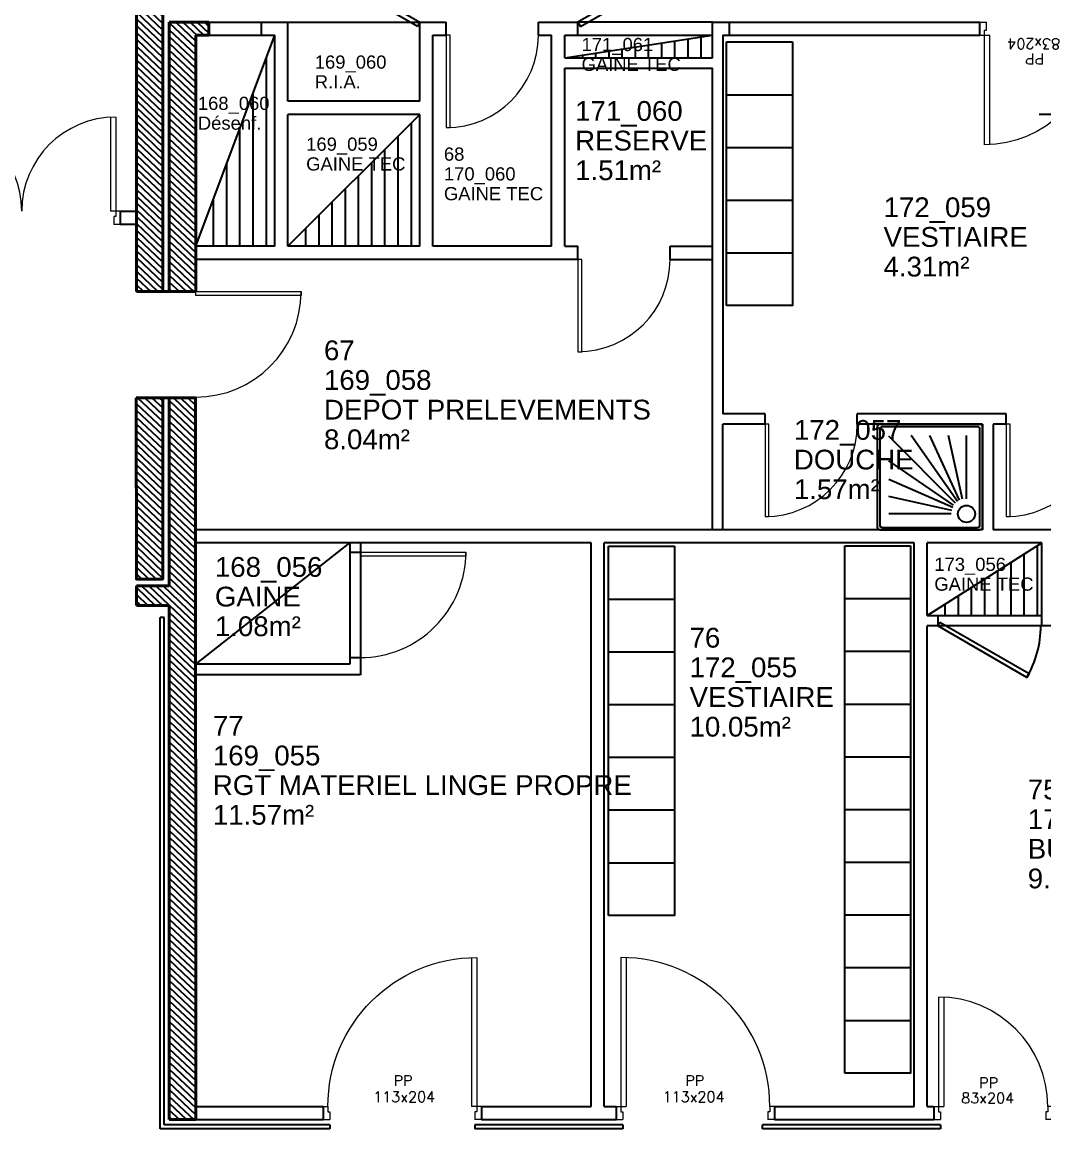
# Model space of a CAD drawing. Header units: metres. Extents: x -8 to 211, y -5 to 116.
# Drawn here: x 166.08 to 173.83, y 52.25 to 60.65 of the extents above; entities that cross this region are included whole.
import ezdxf
from ezdxf.enums import TextEntityAlignment as Align

# ---------------------------------------------------------------- set-up
doc = ezdxf.new("R2010")
doc.units = ezdxf.units.M
doc.header["$LTSCALE"] = 0.6
doc.header["$MEASUREMENT"] = 0
doc.linetypes.add('CACHÉ', pattern=[0.25, 0.125, -0.125])
doc.linetypes.add('CONTINU', pattern=[0])
doc.layers.get('0').update_dxf_attribs({"linetype": 'CONTINUOUS'})
for name, color, linetype in [('001axes', 1, 'CONTINUOUS'), ('006 sanitaire', 5, 'CONTINUOUS'), ('009 main courante', 181, 'CONTINUOUS'), ('A_AGENC', 204, 'CONTINUOUS'), ('A_EQMP', 142, 'CONTINUOUS'), ('A_Etiqu_Gaine', 8, 'CONTINUOUS'), ('A_Etiqu_Gaine_ancien', 8, 'CONTINUOUS'), ('A_Etiqu_Gaine_code', 8, 'CONTINUOUS'), ('A_Etiqu_Local', 8, 'CONTINUOUS'), ('A_Etiqu_Local_ancien', 8, 'CONTINUOUS'), ('A_HACH_STRUC', 7, 'CONTINUOUS'), ('A_MUR_CLOIS', 8, 'CONTINU')]:
    doc.layers.add(name, color=color, linetype=linetype)
doc.layers.add('A_MURS_STRU', color=7, linetype='CONTINU', lineweight=40)
doc.layers.add('A_PORTE', color=8, linetype='CONTINU', lineweight=0)
doc.styles.add('Attribut', font='arial.ttf')
doc.styles.add('ROMANS8', font='romans8', dxfattribs={"height": 10})

# ---------------------------------------------------------------- blocks, each defined once
blk = doc.blocks.new('A_Etiqu_Local')
at = {"style": 'Attribut', "flags": 1}
for tag, p in [('CODE_HOPITAL', (-0.4463, 1.632)), ('CODE_SITE', (-0.4463, 1.407)), ('CODE_BATIMENT', (-0.4463, 1.182)), ('CODE_SECTEUR', (-0.4463, 0.957)), ('CODE_ETAGE', (-0.4463, 0.732)), ('NOM_NORMALISE', (-0.4463, -0.843)), ('SECTEUR_ACTIVITE', (-0.4463, -1.068)), ('SOUS_SECTEUR_ACTIVITE', (-0.4463, -1.293)), ('VOLUME', (-0.4463, -1.518)), ('SERVICE', (-0.4463, -1.743)), ('CODE_UG', (-0.4463, -1.968)), ('CODE_UA', (-0.4463, -2.193)), ('CODE_POLE', (-0.4463, -2.418)), ('OCCUPANT_EXTERNE', (-0.4463, -2.643)), ('DISPONIBILITE', (-0.4463, -2.868)), ('ACCES_HANDICAPES', (-0.4463, -3.093)), ('NATURE_SOL', (-0.4463, -3.318)), ('RISQUE_LABORATOIRE', (-0.4463, -3.543)), ('AMIANTE', (-0.4463, -3.768))]:
    blk.add_attdef(tag, p, '', height=0.15, dxfattribs=at)
at = {"layer": 'A_Etiqu_Local', "style": 'Attribut'}
for tag, p in [('CODE_PIECE', (-0.4463, 0.282)), ('NOM_USAGE', (-0.4463, 0.057)), ('SURFACE', (-0.4463, -0.168))]:
    blk.add_attdef(tag, p, '', height=0.15, dxfattribs=at)
at = {"layer": 'A_Etiqu_Local_ancien', "style": 'Attribut'}
blk.add_attdef('CODE_PIECE_ANCIEN', (-0.4463, 0.507), '', height=0.15, dxfattribs=at)
blk = doc.blocks.new('A_Etiqu_Gaine')
at = {"style": 'Attribut', "flags": 1}
for tag, p in [('CODE_HOPITAL', (-0.4323, 0.8651)), ('CODE_SITE', (-0.4323, 0.7151)), ('CODE_BATIMENT', (-0.4323, 0.5651)), ('CODE_SECTEUR', (-0.4323, 0.4151)), ('CODE_ETAGE', (-0.4323, 0.2651)), ('NOM_NORMALISE', (-0.4323, -0.3349)), ('SECTEUR_ACTIVITE', (-0.4323, -0.4849)), ('SOUS_SECTEUR_ACTIVITE', (-0.4323, -0.6349)), ('SURFACE', (-0.4323, -0.7849)), ('CODE_UG', (-0.4323, -0.9349)), ('CODE_POLE', (-0.4323, -1.0849)), ('AMIANTE', (-0.4323, -1.2349))]:
    blk.add_attdef(tag, p, '', height=0.1, dxfattribs=at)
at = {"layer": 'A_Etiqu_Gaine', "style": 'Attribut'}
blk.add_attdef('NOM_USAGE', (-0.4323, -0.1849), '', height=0.1, dxfattribs=at)
at = {"layer": 'A_Etiqu_Gaine_ancien', "style": 'Attribut'}
blk.add_attdef('CODE_PIECE_ANCIEN', (-0.4323, 0.1151), '', height=0.1, dxfattribs=at)
at = {"layer": 'A_Etiqu_Gaine_code', "style": 'Attribut'}
blk.add_attdef('CODE_PIECE', (-0.4323, -0.0349), '', height=0.1, dxfattribs=at)
blk = doc.blocks.new('P140-bt10')
for p, q in [((0.035, 0.815), (0.035, 0.1)), ((0.075, 0.8139), (0.075, 0.1)), ((1.425, 0.8139), (1.425, 0.1)), ((1.465, 0.815), (1.465, 0.1)), ((0, 0.1), (0, 0)), ((0, 0.1), (0.035, 0.1)), ((0.035, 0.1), (0.075, 0.1)), ((0.035, 0.1), (0.035, 0.06)), ((1.465, 0.1), (1.425, 0.1)), ((1.465, 0.1), (1.465, 0.06)), ((1.5, 0.1), (1.465, 0.1)), ((1.5, 0.1), (1.5, 0)), ((0, 0), (0.05, 0)), ((0.035, 0.06), (0.05, 0.06)), ((0.05, 0.06), (0.05, 0)), ((1.465, 0.06), (1.45, 0.06)), ((1.45, 0.06), (1.45, 0)), ((1.5, 0), (1.45, 0)), ((1.5, 0), (1.5, 0))]:
    blk.add_line(p, q)
for centre, start, end in [((0.035, 0.1), 0, 90), ((1.465, 0.1), 90, 180)]:
    blk.add_arc(centre, 0.715, start, end)
at = {"style": 'ROMANS8'}
for tag, p in [('DEF', (0.372, 0.2395)), ('DIM', (0.3671, 0.1221))]:
    blk.add_attdef(tag, text='', height=0.08, dxfattribs=at).set_placement(p, align=Align.CENTER)
blk = doc.blocks.new('BATI-10')
for p, q in [((0, 0.1), (0, 0)), ((0, 0.1), (0.035, 0.1)), ((0.035, 0.1), (0.035, 0.06)), ((0, 0), (0.05, 0)), ((0.035, 0.06), (0.05, 0.06)), ((0.05, 0.06), (0.05, 0))]:
    blk.add_line(p, q)
blk = doc.blocks.new('P110-bt10')
for p, q in [((0.035, 1.23), (0.035, 0.1)), ((0.075, 1.2293), (0.075, 0.1)), ((0.035, 0.1), (0.075, 0.1))]:
    blk.add_line(p, q)
blk.add_arc((0.035, 0.1), 1.13, 0, 90)
blk.add_blockref('BATI-10', (0, 0))
at = {"xscale": -1}
blk.add_blockref('BATI-10', (1.2, 0), dxfattribs=at)
at = {"style": 'ROMANS8'}
for tag, p in [('DEF', (0.5949, 0.2559)), ('DIM', (0.5864, 0.1335))]:
    blk.add_attdef(tag, text='', height=0.08, dxfattribs=at).set_placement(p, align=Align.CENTER)
blk = doc.blocks.new('P80-bt10')
for p, q in [((0.035, 0.93), (0.035, 0.1)), ((0.075, 0.929), (0.075, 0.1)), ((0, 0.1), (0, 0)), ((0, 0.1), (0.035, 0.1)), ((0.035, 0.1), (0.075, 0.1)), ((0.035, 0.1), (0.035, 0.06)), ((0.865, 0.1), (0.865, 0.06)), ((0.9, 0.1), (0.865, 0.1)), ((0.9, 0.1), (0.9, 0)), ((0, 0), (0.05, 0)), ((0.035, 0.06), (0.05, 0.06)), ((0.05, 0.06), (0.05, 0)), ((0.865, 0.06), (0.85, 0.06)), ((0.85, 0.06), (0.85, 0)), ((0.9, 0), (0.85, 0))]:
    blk.add_line(p, q)
blk.add_arc((0.035, 0.1), 0.83, 0, 90)
at = {"style": 'ROMANS8'}
for tag, p in [('DEF', (0.4163, 0.239)), ('DIM', (0.4087, 0.1245))]:
    blk.add_attdef(tag, text='', height=0.08, dxfattribs=at).set_placement(p, align=Align.CENTER)

msp = doc.modelspace()

# ---------------------------------------------------------------- hatches: boundary and pattern name
at = {"layer": 'A_HACH_STRUC', "linetype": 'Continuous'}
h = msp.add_hatch(dxfattribs=at)
h.set_pattern_fill('ANSI31', color=8, scale=0.3, angle=-88.5553, style=0)
h.set_pattern_definition([(316.4447, (166.949854, 58.601555), (0.02583954, 0.0271766), [])])
h.paths.add_polyline_path([(167.1499, 60.7211), (166.9499, 60.7211), (166.9499, 58.6016), (167.1499, 58.6016)])
h.paths.add_polyline_path([(167.3999, 60.5461), (167.4999, 60.5461), (167.4999, 60.6461), (167.1999, 60.6461), (167.1999, 58.6016), (167.3999, 58.6016), (167.3999, 58.8461)])
h = msp.add_hatch(dxfattribs=at)
h.set_pattern_fill('ANSI31', color=8, scale=0.3, angle=-88.5553, style=0)
h.set_pattern_definition([(316.4447, (166.949616, 52.321), (0.02583954, 0.0271766), [])])
h.paths.add_polyline_path([(167.1496, 57.797), (166.9496, 57.797), (166.9499, 56.4212), (167.1499, 56.4212)])
h.paths.add_polyline_path([(167.3996, 57.797), (167.1996, 57.797), (167.1999, 56.3712), (166.9499, 56.3712), (166.9499, 56.2212), (167.1999, 56.2212), (167.1999, 52.721), (167.1999, 52.321), (167.3999, 52.321)])

# ---------------------------------------------------------------- linework, layer by layer
at = {"layer": '001axes', "color": 8, "linetype": 'CACHÉ'}
msp.add_line((175.2999, 59.946), (173.6998, 59.946), dxfattribs=at)
at = {"layer": '006 sanitaire', "color": 8, "linetype": 'Continuous'}
for p, q in [((172.5872, 57.596), (173.3497, 57.596)), ((172.5701, 57.578), (172.5701, 56.8164)), ((172.5702, 57.578), (172.5702, 57.5759)), ((172.5896, 57.5561), (172.5896, 56.8331)), ((173.3301, 57.5765), (172.6096, 57.5765)), ((173.1795, 57.011), (172.8285, 57.5106)), ((173.1941, 57.0203), (172.9699, 57.5106)), ((173.2185, 57.028), (173.1113, 57.5106)), ((173.2478, 57.0305), (173.2478, 57.5106)), ((173.3501, 56.8331), (173.3501, 57.5561)), ((173.3696, 56.8161), (173.3696, 57.5756)), ((173.1649, 56.9963), (172.6579, 57.5058)), ((173.1503, 56.9817), (172.6579, 57.3181)), ((173.1503, 56.9813), (172.6579, 57.3177)), ((173.1454, 56.9646), (172.6579, 57.1767)), ((173.1454, 56.9643), (172.6579, 57.1763)), ((173.1356, 56.9427), (172.6579, 57.0475)), ((173.1356, 56.9423), (172.6579, 57.0471)), ((173.1308, 56.9159), (172.6579, 56.9159)), ((172.5901, 56.7961), (173.3496, 56.7961)), ((172.6096, 56.8131), (173.3301, 56.8131))]:
    msp.add_line(p, q, dxfattribs=at)
msp.add_circle((173.2478, 56.9155), 0.0647, dxfattribs=at)
for centre, radius, start, end in [((172.5885, 57.5777), 0.0183, 84.6417, 178.9839), ((172.5885, 57.5773), 0.0183, 84.6417, 178.9839), ((173.3496, 57.576), 0.02, 359.92179, 89.9218), ((172.6096, 57.5565), 0.02, 90.00139, 180.00148), ((173.3301, 57.5565), 0.02, 359.99996, 90.00004), ((172.5901, 56.8164), 0.02, 179.99996, 270.00004), ((172.6096, 56.8335), 0.02, 179.99996, 270.00004), ((172.6096, 56.8331), 0.02, 179.99996, 270.00004), ((173.3301, 56.8335), 0.02, 269.99709, 359.99718), ((173.3301, 56.8331), 0.02, 269.99709, 359.99718), ((173.3496, 56.8164), 0.02, 269.99709, 359.99718)]:
    msp.add_arc(centre, radius, start, end, dxfattribs=at)
at = {"layer": '009 main courante', "color": 8, "linetype": 'Continuous'}
for p, q in [((167.1299, 52.251), (167.1299, 56.1312)), ((167.1599, 56.1312), (167.1299, 56.1312)), ((167.1599, 52.281), (167.1599, 56.1312)), ((168.4181, 52.251), (167.1299, 52.251)), ((168.4181, 52.281), (167.1599, 52.281)), ((168.4181, 52.281), (168.4181, 52.251)), ((169.5181, 52.281), (169.5181, 52.251)), ((170.641, 52.281), (169.5181, 52.281)), ((170.641, 52.251), (169.5181, 52.251)), ((170.641, 52.281), (170.641, 52.251)), ((171.6998, 52.251), (171.6998, 52.281)), ((173.0498, 52.281), (171.6998, 52.281)), ((173.0498, 52.251), (171.6998, 52.251)), ((173.0498, 52.281), (173.0498, 52.251))]:
    msp.add_line(p, q, dxfattribs=at)
at = {"layer": 'A_AGENC', "color": 8, "linetype": 'Continuous'}
for p, q in [((168.1, 60.6461), (169.1, 60.6461)), ((171.3198, 60.6461), (170.2998, 60.6461)), ((170.2998, 60.5461), (171.3198, 60.5461)), ((173.82, 56.0661), (173.0298, 56.0661))]:
    msp.add_line(p, q, dxfattribs=at)
for points in [[(169.0816, 60.6142), (168.2134, 61.1154), (168.2322, 61.148), (169.1003, 60.6467)], [(170.319, 60.6128), (171.2056, 61.1247), (171.1864, 61.158), (170.2998, 60.6461)], [(173.0465, 56.0951), (173.7231, 55.7044), (173.7064, 55.6754), (173.0298, 56.0661)]]:
    msp.add_lwpolyline(points, close=True, dxfattribs=at)
msp.add_arc((173.0298, 56.0661), 0.7813, 330.00002, 0.00001, dxfattribs=at)
at = {"layer": 'A_EQMP', "color": 8, "linetype": 'Continuous'}
for p, q in [((171.4275, 58.4958), (171.4275, 60.4958)), ((170.5321, 53.8699), (170.5321, 56.6699)), ((172.324, 52.6738), (172.324, 56.6738))]:
    msp.add_line(p, q, dxfattribs=at)
for points in [[(171.9275, 60.4958), (171.9275, 58.4958), (171.4275, 58.4958)], [(171.4275, 60.4958), (171.9275, 60.4958)], [(171.4275, 60.0958), (171.9275, 60.0958)], [(171.4275, 59.6958), (171.9275, 59.6958)], [(171.4275, 59.2958), (171.9275, 59.2958)], [(171.4275, 58.8958), (171.9275, 58.8958)], [(170.5321, 56.6699), (171.0321, 56.6699)], [(171.0321, 56.6699), (171.0321, 53.8699), (170.5321, 53.8699)], [(172.324, 56.6738), (172.824, 56.6738)], [(172.824, 56.6738), (172.824, 52.6738), (172.324, 52.6738)], [(170.5321, 56.2699), (171.0321, 56.2699)], [(172.324, 56.2738), (172.824, 56.2738)], [(170.5321, 55.8699), (171.0321, 55.8699)], [(172.324, 55.8738), (172.824, 55.8738)], [(170.5321, 55.4699), (171.0321, 55.4699)], [(172.324, 55.4738), (172.824, 55.4738)], [(172.324, 55.0738), (172.824, 55.0738)], [(170.5321, 55.0699), (171.0321, 55.0699)], [(170.5321, 54.6699), (171.0321, 54.6699)], [(172.324, 54.6738), (172.824, 54.6738)], [(170.5321, 54.2699), (171.0321, 54.2699)], [(172.324, 54.2738), (172.824, 54.2738)], [(172.324, 53.8738), (172.824, 53.8738)], [(172.324, 53.4738), (172.824, 53.4738)], [(172.324, 53.0738), (172.824, 53.0738)]]:
    msp.add_lwpolyline(points, dxfattribs=at)
at = {"layer": 'A_MUR_CLOIS', "color": 8, "linetype": 'Continuous'}
for p, q in [((167.1999, 60.6461), (168.1, 60.6461)), ((167.4999, 60.5461), (167.4999, 60.6461)), ((167.9, 60.5461), (167.9, 60.6461)), ((168.1, 60.0461), (168.1, 60.6461)), ((169.1, 60.0461), (169.1, 60.6461)), ((169.1, 60.6461), (169.2998, 60.6461)), ((169.2998, 60.5461), (169.2998, 60.6461)), ((169.9998, 60.5461), (169.9998, 60.6461)), ((169.9998, 60.6461), (170.2998, 60.6461)), ((170.2998, 60.5461), (170.2998, 60.6461)), ((171.3198, 60.6461), (171.4498, 60.6461)), ((171.3198, 60.3763), (171.3198, 60.6461)), ((171.4498, 60.6461), (173.3498, 60.6461)), ((171.4498, 60.5461), (171.4498, 60.6461)), ((173.3498, 60.5461), (173.3498, 60.6461)), ((167.3999, 58.9461), (168, 60.5461)), ((167.3999, 60.5461), (168, 60.5461)), ((168, 58.9461), (168, 60.5461)), ((169.2, 60.5461), (169.2998, 60.5461)), ((169.2, 58.9461), (169.2, 60.5461)), ((169.9998, 60.5461), (170.0998, 60.5461)), ((170.0998, 58.9461), (170.0998, 60.5461)), ((170.1998, 60.3763), (171.3198, 60.5461)), ((170.1998, 60.5461), (170.2998, 60.5461)), ((170.1998, 60.3763), (170.1998, 60.5461)), ((171.2335, 60.533), (171.2335, 60.3763)), ((171.3998, 60.5461), (171.4498, 60.5461)), ((171.3998, 60.5461), (171.3998, 57.6756)), ((171.4498, 60.5461), (173.3498, 60.5461)), ((170.7335, 60.4572), (170.7335, 60.3763)), ((170.8335, 60.4724), (170.8335, 60.3763)), ((170.9335, 60.4875), (170.9335, 60.3763)), ((171.0335, 60.5027), (171.0335, 60.3763)), ((171.1335, 60.5178), (171.1335, 60.3763)), ((167.9336, 60.3691), (167.9336, 58.9461)), ((170.1998, 60.3763), (171.3198, 60.3763)), ((170.3335, 60.3966), (170.3335, 60.3763)), ((170.4335, 60.4117), (170.4335, 60.3763)), ((170.5335, 60.4269), (170.5335, 60.3763)), ((170.6335, 60.442), (170.6335, 60.3763)), ((170.1998, 60.2963), (171.3198, 60.2963)), ((170.1998, 58.9461), (170.1998, 60.2963)), ((171.3198, 56.7961), (171.3198, 60.2963)), ((167.8336, 60.1024), (167.8336, 58.9461)), ((169.1, 60.0461), (168.1, 60.0461)), ((168.1, 58.9461), (169.1, 59.9461)), ((168.1, 58.9461), (168.1, 59.9461)), ((169.1, 59.9461), (168.1, 59.9461)), ((169.1, 58.9461), (169.1, 59.9461)), ((169.0337, 59.8798), (169.0337, 58.9461)), ((167.7336, 59.8358), (167.7336, 58.9461)), ((168.9337, 59.7798), (168.9337, 58.9461)), ((168.8337, 59.6798), (168.8337, 58.9461)), ((167.6336, 59.5692), (167.6336, 58.9461)), ((168.7337, 59.5798), (168.7337, 58.9461)), ((168.6337, 59.4798), (168.6337, 58.9461)), ((168.5337, 59.3798), (168.5337, 58.9461)), ((167.5336, 59.3026), (167.5336, 58.9461)), ((168.4337, 59.2798), (168.4337, 58.9461)), ((168.3337, 59.1798), (168.3337, 58.9461)), ((168.2337, 59.0798), (168.2337, 58.9461)), ((168, 58.9461), (167.3999, 58.9461)), ((169.1, 58.9461), (168.1, 58.9461)), ((170.0998, 58.9461), (169.2, 58.9461)), ((170.1997, 58.9461), (170.2995, 58.9461)), ((170.2995, 58.8461), (170.2995, 58.9461)), ((170.9995, 58.8461), (170.9995, 58.9461)), ((170.9995, 58.9461), (171.3198, 58.9461)), ((170.2995, 58.8461), (167.3999, 58.8461)), ((170.9995, 58.8461), (171.3198, 58.8461)), ((171.7195, 57.6756), (171.3998, 57.6756)), ((171.7195, 57.5956), (171.7195, 57.6756)), ((172.4195, 57.5956), (172.4195, 57.6756)), ((173.5496, 57.6756), (172.4195, 57.6756)), ((173.5496, 57.5956), (173.5496, 57.6756)), ((171.7195, 57.5956), (171.3998, 57.5956)), ((171.3998, 56.7961), (171.3998, 57.5956)), ((173.3696, 57.5956), (172.4195, 57.5956)), ((173.3696, 57.5956), (173.3696, 56.7961)), ((173.4496, 57.5956), (173.4496, 56.7961)), ((173.5496, 57.5956), (173.4496, 57.5956)), ((173.3696, 56.7961), (167.3999, 56.7961)), ((175.1998, 56.7961), (173.4496, 56.7961)), ((170.3998, 56.6961), (167.3999, 56.6961)), ((167.3999, 55.7758), (168.5698, 56.6961)), ((168.5698, 56.6961), (168.5698, 55.7758)), ((168.6498, 56.6961), (168.6498, 55.6958)), ((170.3998, 52.421), (170.3998, 56.6961)), ((170.4998, 52.421), (170.4998, 56.6961)), ((172.8498, 56.6961), (170.4998, 56.6961)), ((172.8498, 52.421), (172.8498, 56.6961)), ((172.9498, 56.1461), (173.82, 56.6961)), ((172.9498, 56.1461), (172.9498, 56.6961)), ((173.82, 56.6961), (172.9498, 56.6961)), ((173.7835, 56.673), (173.7835, 56.1461)), ((173.82, 56.0661), (173.82, 56.6961)), ((168.5698, 56.6261), (168.6498, 56.6261)), ((173.6835, 56.6098), (173.6835, 56.1461)), ((173.5835, 56.5466), (173.5835, 56.1461)), ((173.3835, 56.4211), (173.3835, 56.1461)), ((173.4835, 56.4834), (173.4835, 56.1461)), ((173.2835, 56.357), (173.2835, 56.1461)), ((173.1835, 56.2938), (173.1835, 56.1461)), ((173.0835, 56.2306), (173.0835, 56.1461)), ((172.9498, 56.1461), (173.82, 56.1461)), ((172.9498, 52.421), (172.9498, 56.0661)), ((173.9, 56.0661), (173.82, 56.0661)), ((168.5698, 55.7758), (167.3999, 55.7758)), ((168.5698, 55.8261), (168.6498, 55.8261)), ((168.6498, 55.6958), (167.3999, 55.6958)), ((167.3999, 52.421), (168.3681, 52.421)), ((168.3681, 52.421), (168.3681, 52.321)), ((169.5681, 52.421), (170.3998, 52.421)), ((169.5681, 52.421), (169.5681, 52.321)), ((170.4998, 52.421), (170.591, 52.421)), ((170.591, 52.421), (170.591, 52.321)), ((171.791, 52.421), (172.8498, 52.421)), ((171.791, 52.421), (171.791, 52.321)), ((172.9498, 52.421), (172.9998, 52.421)), ((172.9998, 52.421), (172.9998, 52.321)), ((167.3999, 52.321), (168.3681, 52.321)), ((169.5681, 52.321), (170.591, 52.321)), ((171.791, 52.321), (172.9998, 52.321))]:
    msp.add_line(p, q, dxfattribs=at)
msp.add_lwpolyline([(166.8299, 59.2114), (166.9499, 59.2114), (166.9499, 59.1114), (166.8299, 59.1114)], close=True, dxfattribs=at)
msp.add_lwpolyline([(173.0298, 56.1461), (173.0298, 56.0661), (172.9498, 56.0661)], dxfattribs=at)
at = {"layer": 'A_MURS_STRU', "color": 8, "linetype": 'Continuous'}
for p, q in [((167.1999, 60.6461), (167.1999, 58.6016)), ((167.3999, 60.5461), (167.3999, 58.6016)), ((166.9499, 58.6016), (167.3999, 58.6016)), ((166.9496, 57.797), (167.3996, 57.797)), ((167.1996, 57.797), (167.1999, 56.3712)), ((167.3996, 57.797), (167.3999, 52.321)), ((167.1999, 56.3712), (166.9499, 56.3712)), ((166.9499, 56.2212), (166.9499, 56.3712)), ((167.1999, 56.2212), (166.9499, 56.2212)), ((167.1999, 56.2212), (167.1999, 52.321)), ((167.3999, 52.321), (167.1999, 52.321))]:
    msp.add_line(p, q, dxfattribs=at)
at = {"layer": 'A_MURS_STRU', "color": 8}
for p, q in [((167.4999, 60.6461), (167.1999, 60.6461)), ((167.4999, 60.5461), (167.4999, 60.6461)), ((167.3999, 60.5461), (167.4999, 60.5461))]:
    msp.add_line(p, q, dxfattribs=at)
at = {"layer": 'A_MURS_STRU', "color": 8, "linetype": 'Continuous'}
for points in [[(166.9499, 58.6016), (166.9499, 60.7211), (167.1499, 60.7211), (167.1499, 58.6016)], [(167.1496, 57.797), (167.1499, 56.4212), (166.9499, 56.4212), (166.9496, 57.797)]]:
    msp.add_lwpolyline(points, dxfattribs=at)
at = {"layer": 'A_PORTE', "color": 8, "linetype": 'Continuous'}
for p, q in [((169.2998, 60.5461), (169.2998, 59.8461)), ((169.3298, 60.5461), (169.2998, 60.5461)), ((169.3298, 59.8461), (169.3298, 60.5461)), ((169.2998, 59.8461), (169.3298, 59.8461)), ((170.2995, 58.8461), (170.2995, 58.1461)), ((170.3295, 58.8461), (170.2995, 58.8461)), ((170.3295, 58.1461), (170.3295, 58.8461)), ((167.3999, 58.6016), (168.1999, 58.6016)), ((167.3999, 58.5716), (167.3999, 58.6016)), ((168.1999, 58.6016), (168.1999, 58.5716)), ((168.1999, 58.5716), (167.3999, 58.5716)), ((170.2995, 58.1461), (170.3295, 58.1461)), ((171.7195, 57.5956), (171.7195, 56.8956)), ((171.7495, 57.5956), (171.7195, 57.5956)), ((171.7495, 56.8956), (171.7495, 57.5956)), ((173.5496, 57.5956), (173.5496, 56.8956)), ((173.5796, 57.5956), (173.5496, 57.5956)), ((173.5796, 56.8956), (173.5796, 57.5956)), ((171.7195, 56.8956), (171.7495, 56.8956)), ((173.5496, 56.8956), (173.5796, 56.8956)), ((170.5998, 52.421), (170.641, 52.421))]:
    msp.add_line(p, q, dxfattribs=at)
msp.add_lwpolyline([(168.6498, 56.6261), (169.4498, 56.6261), (169.4498, 56.5961), (168.6498, 56.5961)], close=True, dxfattribs=at)
for centre, radius, start, end in [((169.2998, 60.5461), 0.7, 270, 0), ((170.2995, 58.8461), 0.7, 270, 0), ((167.3999, 58.6016), 0.8, 270, 359.99998), ((171.7195, 57.5956), 0.7, 270, 0), ((173.5496, 57.5956), 0.7, 270, 0), ((168.6498, 56.6261), 0.8, 270.00003, 0.00004)]:
    msp.add_arc(centre, radius, start, end, dxfattribs=at)

# ---------------------------------------------------------------- block references
at = {"layer": 'A_Etiqu_Gaine', "color": 8}
for p, values in [((170.7598, 60.4612), {'CODE_PIECE': '171_061', 'NOM_USAGE': 'GAINE TEC'}), ((168.7358, 60.328), {'CODE_PIECE': '169_060', 'NOM_USAGE': 'R.I.A.'}), ((167.8488, 60.015), {'CODE_PIECE': '168_060', 'NOM_USAGE': 'Désenf.'}), ((168.6705, 59.7054), {'CODE_PIECE': '169_059', 'NOM_USAGE': 'GAINE TEC'}), ((169.7154, 59.4799), {'CODE_PIECE': '170_060', 'CODE_PIECE_ANCIEN': '68', 'NOM_USAGE': 'GAINE TEC'}), ((173.436, 56.5182), {'CODE_PIECE': '173_056', 'NOM_USAGE': 'GAINE TEC'})]:
    msp.add_blockref('A_Etiqu_Gaine', p, dxfattribs=at).add_auto_attribs(values)
at = {"layer": 'A_Etiqu_Local', "color": 8}
ref = msp.add_blockref('A_Etiqu_Local', (170.7253, 59.6154), dxfattribs=at)
ref.add_attrib('CODE_PIECE', '171_060', (170.2789, 59.8974), dxfattribs={"height": 0.15, "style": 'Attribut'})
ref.add_attrib('NOM_USAGE', 'RESERVE', (170.2789, 59.6724), dxfattribs={"height": 0.15, "style": 'Attribut'})
ref.add_attrib('SURFACE', '1.51m²', (170.2789, 59.4474), dxfattribs={"height": 0.15, "style": 'Attribut'})
ref = msp.add_blockref('A_Etiqu_Local', (173.0651, 58.8848), dxfattribs=at)
ref.add_attrib('CODE_PIECE', '172_059', (172.6187, 59.1667), dxfattribs={"height": 0.15, "style": 'Attribut'})
ref.add_attrib('NOM_USAGE', 'VESTIAIRE', (172.6187, 58.9417), dxfattribs={"height": 0.15, "style": 'Attribut'})
ref.add_attrib('SURFACE', '4.31m²', (172.6187, 58.7167), dxfattribs={"height": 0.15, "style": 'Attribut'})
ref = msp.add_blockref('A_Etiqu_Local', (168.8197, 57.5747), dxfattribs=at)
ref.add_attrib('CODE_PIECE', '169_058', (168.3733, 57.8567), dxfattribs={"height": 0.15, "style": 'Attribut'})
ref.add_attrib('CODE_PIECE_ANCIEN', '67', (168.3733, 58.0817), dxfattribs={"layer": 'A_Etiqu_Local_ancien', "height": 0.15, "style": 'Attribut'})
ref.add_attrib('NOM_USAGE', 'DEPOT PRELEVEMENTS', (168.3733, 57.6317), dxfattribs={"height": 0.15, "style": 'Attribut'})
ref.add_attrib('SURFACE', '8.04m²', (168.3733, 57.4067), dxfattribs={"height": 0.15, "style": 'Attribut'})
ref = msp.add_blockref('A_Etiqu_Local', (172.3847, 57.1958), dxfattribs=at)
ref.add_attrib('CODE_PIECE', '172_057', (171.9384, 57.4778), dxfattribs={"height": 0.15, "style": 'Attribut'})
ref.add_attrib('NOM_USAGE', 'DOUCHE', (171.9384, 57.2528), dxfattribs={"height": 0.15, "style": 'Attribut'})
ref.add_attrib('SURFACE', '1.57m²', (171.9384, 57.0278), dxfattribs={"height": 0.15, "style": 'Attribut'})
ref = msp.add_blockref('A_Etiqu_Local', (167.9921, 56.1566), dxfattribs=at)
ref.add_attrib('CODE_PIECE', '168_056', (167.5457, 56.4385), dxfattribs={"height": 0.15, "style": 'Attribut'})
ref.add_attrib('NOM_USAGE', 'GAINE', (167.5457, 56.2135), dxfattribs={"height": 0.15, "style": 'Attribut'})
ref.add_attrib('SURFACE', '1.08m²', (167.5457, 55.9885), dxfattribs={"height": 0.15, "style": 'Attribut'})
ref = msp.add_blockref('A_Etiqu_Local', (171.5934, 55.3946), dxfattribs=at)
ref.add_attrib('CODE_PIECE', '172_055', (171.147, 55.6766), dxfattribs={"height": 0.15, "style": 'Attribut'})
ref.add_attrib('CODE_PIECE_ANCIEN', '76', (171.147, 55.9016), dxfattribs={"layer": 'A_Etiqu_Local_ancien', "height": 0.15, "style": 'Attribut'})
ref.add_attrib('NOM_USAGE', 'VESTIAIRE', (171.147, 55.4516), dxfattribs={"height": 0.15, "style": 'Attribut'})
ref.add_attrib('SURFACE', '10.05m²', (171.147, 55.2266), dxfattribs={"height": 0.15, "style": 'Attribut'})
ref = msp.add_blockref('A_Etiqu_Local', (167.9768, 54.7264), dxfattribs=at)
ref.add_attrib('CODE_PIECE', '169_055', (167.5304, 55.0084), dxfattribs={"height": 0.15, "style": 'Attribut'})
ref.add_attrib('CODE_PIECE_ANCIEN', '77', (167.5304, 55.2334), dxfattribs={"layer": 'A_Etiqu_Local_ancien', "height": 0.15, "style": 'Attribut'})
ref.add_attrib('NOM_USAGE', 'RGT MATERIEL LINGE PROPRE', (167.5304, 54.7834), dxfattribs={"height": 0.15, "style": 'Attribut'})
ref.add_attrib('SURFACE', '11.57m²', (167.5304, 54.5584), dxfattribs={"height": 0.15, "style": 'Attribut'})
ref = msp.add_blockref('A_Etiqu_Local', (174.1591, 54.2435), dxfattribs=at)
ref.add_attrib('CODE_PIECE', '174_054', (173.7128, 54.5255), dxfattribs={"height": 0.15, "style": 'Attribut'})
ref.add_attrib('CODE_PIECE_ANCIEN', '75', (173.7128, 54.7505), dxfattribs={"layer": 'A_Etiqu_Local_ancien', "height": 0.15, "style": 'Attribut'})
ref.add_attrib('NOM_USAGE', 'BUREAU MEDICAL', (173.7128, 54.3005), dxfattribs={"height": 0.15, "style": 'Attribut'})
ref.add_attrib('SURFACE', '9.87m²', (173.7128, 54.0755), dxfattribs={"height": 0.15, "style": 'Attribut'})
at = {"layer": 'A_PORTE', "color": 8}
ref = msp.add_blockref('P80-bt10', (173.3498, 60.6461), dxfattribs=dict(at, xscale=-1, rotation=180))
ref.add_attrib('DEF', 'PP', dxfattribs={"layer": '0', "height": 0.08, "rotation": 180, "style": 'ROMANS8'}).set_placement((173.7661, 60.4071), align=Align.CENTER)
ref.add_attrib('DIM', '83x204', dxfattribs={"layer": '0', "height": 0.08, "rotation": 180, "style": 'ROMANS8'}).set_placement((173.7584, 60.5216), align=Align.CENTER)
for name, p, values in [('P140-bt10', (165.3299, 59.1114), {'DEF': 'PP', 'DIM': '140x204'}), ('P110-bt10', (170.591, 52.321), {'DEF': 'PP', 'DIM': '113x204'}), ('P80-bt10', (172.9998, 52.321), {'DEF': 'PP', 'DIM': '83x204'})]:
    msp.add_blockref(name, p, dxfattribs=at).add_auto_attribs(values)
ref = msp.add_blockref('P110-bt10', (169.5681, 52.321), dxfattribs=dict(at, xscale=-1))
ref.add_attrib('DEF', 'PP', dxfattribs={"layer": '0', "height": 0.08, "style": 'ROMANS8'}).set_placement((168.9733, 52.5769), align=Align.CENTER)
ref.add_attrib('DIM', '113x204', dxfattribs={"layer": '0', "height": 0.08, "style": 'ROMANS8'}).set_placement((168.9817, 52.4545), align=Align.CENTER)

doc.saveas('drawing.dxf')
